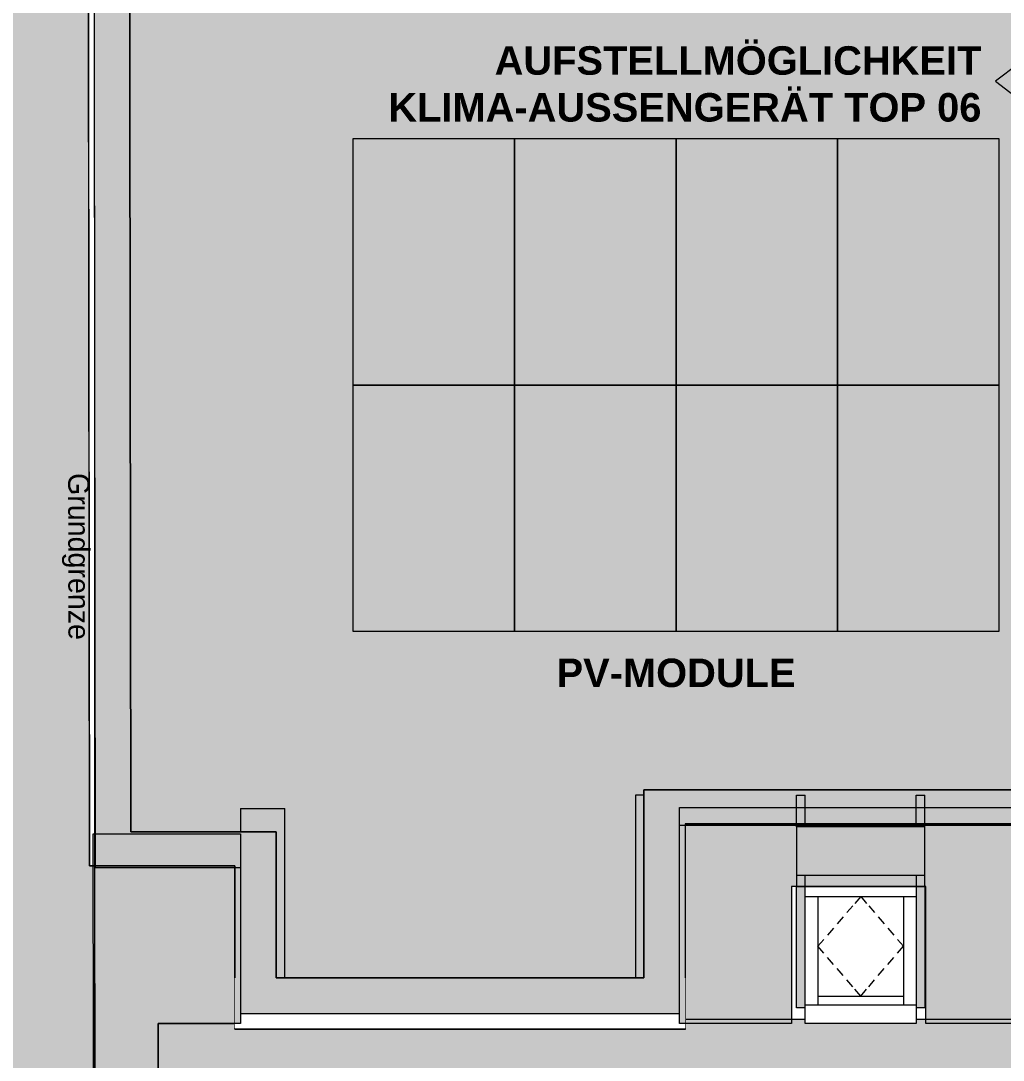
# Model space of a CAD drawing. Header units: metres. Extents: x -4 to 206, y -18 to 45.
# Drawn here: x 167.57 to 174.46, y 8.15 to 15.44 of the extents above; entities that cross this region are included whole.
import ezdxf

# ---------------------------------------------------------------- set-up
doc = ezdxf.new("R2010")
doc.units = ezdxf.units.M
doc.header["$MEASUREMENT"] = 0
doc.set_wipeout_variables(frame=1)
doc.linetypes.add('Wipeout_Contour', pattern=[1, 0, -1])
for name, color, linetype in [('110 Wand Aussen', 7, 'Continuous'), ('140 Brüstung', 7, 'Continuous'), ('325 Dachfenster', 7, 'Continuous'), ('330 Dachaufbau', 7, 'Continuous'), ('725 Nachbarbebauung', 7, 'Continuous'), ('905 VP Beschriftung Übersicht.Übersicht', 7, 'Continuous'), ('Neubau_840 Baulinien', 7, 'Continuous'), ('Neubau_844 Umriss 2D', 7, 'Continuous')]:
    doc.layers.add(name, color=color, linetype=linetype)
doc.styles.add('ERSTELLTER_STIL_2', font='')
doc.styles.add('ERSTELLTER_STIL_8', font='arial.ttf')
doc.styles.get('ERSTELLTER_STIL_2').set_extended_font_data('Eurostile')
doc.linetypes.add('Grenze Grundstück', pattern='A,0,[1,415_260415_PP_VA_1_6 3 St1.Shx,S=0.00031746,R=0,X=0,Y=0],-0.04,0', length=0.04)

# ---------------------------------------------------------------- blocks, each defined once
blk = doc.blocks.new('Wand_6_3', base_point=(169.1142, 9.9111))
at = {"layer": '110 Wand Aussen', "color": 7, "linetype": 'Continuous', "lineweight": 13, "flags": 128}
for points in [[(169.1142, 9.9111), (169.1142, 8.4733)], [(169.1142, 9.9111), (169.1192, 9.9111)], [(169.1192, 9.9111), (169.2392, 9.9111)], [(169.2392, 9.9111), (169.2442, 9.9111)], [(169.2442, 9.9111), (169.4242, 9.9111)], [(169.4242, 8.4733), (169.4242, 9.9111)], [(169.1142, 8.4733), (169.1192, 8.4733)], [(169.1192, 8.4733), (169.2392, 8.4733)], [(169.2392, 8.4733), (169.2442, 8.4733)], [(169.2442, 8.4733), (169.4242, 8.4733)]]:
    blk.add_lwpolyline(points, dxfattribs=at)
blk = doc.blocks.new('Wand_8_3', base_point=(172.1942, 10.0061))
at = {"layer": '110 Wand Aussen', "color": 7, "linetype": 'Continuous', "lineweight": 13, "flags": 128}
for points in [[(171.8842, 10.0061), (171.8842, 8.4733)], [(172.0642, 10.0061), (171.8842, 10.0061)], [(172.0692, 10.0061), (172.0642, 10.0061)], [(172.1892, 10.0061), (172.0692, 10.0061)], [(172.1942, 10.0061), (172.1892, 10.0061)], [(172.1942, 8.4733), (172.1942, 10.0061)], [(172.0642, 8.4733), (171.8842, 8.4733)], [(172.0692, 8.4733), (172.0642, 8.4733)], [(172.1892, 8.4733), (172.0692, 8.4733)], [(172.1942, 8.4733), (172.1892, 8.4733)]]:
    blk.add_lwpolyline(points, dxfattribs=at)
blk = doc.blocks.new('Decke_5_3', base_point=(160.574, 16.9332))
at = {"layer": '725 Nachbarbebauung', "linetype": 'Continuous', "lineweight": 0, "true_color": 0x1f1f1f}
blk.add_hatch(color=250, dxfattribs=at).paths.add_polyline_path([(160.574, 16.9332), (160.5729, 14.8069), (168.0888, 15.9253), (168.0882, 16.761)])
at = {"layer": '725 Nachbarbebauung', "color": 8, "linetype": 'Continuous', "lineweight": 13, "flags": 128}
blk.add_lwpolyline([(160.574, 16.9332), (160.5729, 14.8069), (168.0888, 15.9253), (168.0882, 16.761)], close=True, dxfattribs=at)
blk = doc.blocks.new('Decke_18_3', base_point=(158.0668, 4.4549))
at = {"layer": '725 Nachbarbebauung', "linetype": 'Continuous', "lineweight": 0, "true_color": 0x1f1f1f}
blk.add_hatch(color=250, dxfattribs=at).paths.add_polyline_path([(158.0668, 4.4549), (166.7969, 5.7622), (164.948, 5.4851), (168.0957, 5.9564), (168.0888, 15.9253), (161.4901, 14.9434), (156.6364, 14.2202), (156.9037, 12.3952)])
at = {"layer": '725 Nachbarbebauung', "color": 8, "linetype": 'Continuous', "lineweight": 13, "flags": 128}
blk.add_lwpolyline([(158.0668, 4.4549), (166.7969, 5.7622), (164.948, 5.4851), (168.0957, 5.9564), (168.0888, 15.9253), (161.4901, 14.9434), (156.6364, 14.2202), (156.9037, 12.3952)], close=True, dxfattribs=at)
blk = doc.blocks.new('Wand_140_3', base_point=(168.2246, 9.6283))
at = {"color": 254, "linetype": 'Wipeout_Contour', "lineweight": 0, "ltscale": 505.038609}
blk.add_wipeout([(168.3445, 9.7484), (168.055, 9.5084), (168.3448, 9.5084)], dxfattribs=at).dxf.layer = '140 Brüstung'
at = {"color": 254, "linetype": 'Wipeout_Contour', "lineweight": 0, "ltscale": 675.340104}
blk.add_wipeout([(168.3445, 9.7484), (168.3338, 18.3683), (168.0438, 18.3683), (168.0546, 9.7484)], dxfattribs=at).dxf.layer = '140 Brüstung'
at = {"color": 254, "linetype": 'Wipeout_Contour', "lineweight": 0, "ltscale": 674.610116}
blk.add_wipeout([(168.3445, 9.7484), (168.0546, 9.7484), (168.0549, 9.5084), (168.055, 9.5084)], dxfattribs=at).dxf.layer = '140 Brüstung'
at = {"layer": '140 Brüstung', "color": 7, "linetype": 'Continuous', "lineweight": 18, "flags": 128}
blk.add_lwpolyline([(168.3445, 9.7484), (168.3338, 18.3683)], dxfattribs=at)
at = {"color": 254, "linetype": 'Wipeout_Contour', "lineweight": 0, "ltscale": 844.437833}
blk.add_wipeout([(168.0549, 9.5084), (168.0434, 18.7282), (168.0434, 18.7282), (168.0432, 18.7282), (168.0547, 9.5084)], dxfattribs=at).dxf.layer = '140 Brüstung'
at = {"layer": '140 Brüstung', "color": 7, "linetype": 'Continuous', "lineweight": 18}
for q in [(168.0434, 18.7282), (168.055, 9.5084)]:
    blk.add_line((168.0549, 9.5084), q, dxfattribs=at)
at = {"layer": '140 Brüstung', "color": 7, "linetype": 'Continuous', "lineweight": 18, "flags": 128}
blk.add_lwpolyline([(168.0432, 18.7282), (168.0547, 9.5084)], dxfattribs=at)
blk = doc.blocks.new('Wand_141_3', base_point=(169.2442, 9.6283))
at = {"color": 254, "linetype": 'Wipeout_Contour', "lineweight": 0, "ltscale": 678.683954}
blk.add_wipeout([(169.0743, 9.7484), (169.0743, 9.5084), (169.0744, 9.5084), (169.3643, 9.7484)], dxfattribs=at).dxf.layer = '140 Brüstung'
at = {"color": 254, "linetype": 'Wipeout_Contour', "lineweight": 0, "ltscale": 508.554161}
blk.add_wipeout([(169.0743, 9.5083), (169.0744, 9.5084), (169.0743, 9.5084)], dxfattribs=at).dxf.layer = '140 Brüstung'
at = {"color": 254, "linetype": 'Wipeout_Contour', "lineweight": 0, "ltscale": 508.091462}
blk.add_wipeout([(169.0744, 9.5084), (169.3643, 9.5084), (169.3643, 9.7484)], dxfattribs=at).dxf.layer = '140 Brüstung'
at = {"layer": '140 Brüstung', "color": 7, "linetype": 'Continuous', "lineweight": 18, "flags": 128}
blk.add_lwpolyline([(169.3643, 9.7484), (169.0743, 9.7484)], dxfattribs=at)
at = {"color": 254, "linetype": 'Wipeout_Contour', "lineweight": 0, "ltscale": 847.732363}
blk.add_wipeout([(169.3643, 8.7234), (169.3643, 9.5084), (169.0744, 9.5084), (169.0743, 9.5083), (169.0743, 8.7234)], dxfattribs=at).dxf.layer = '140 Brüstung'
at = {"layer": '140 Brüstung', "color": 7, "linetype": 'Continuous', "lineweight": 18, "flags": 128}
blk.add_lwpolyline([(169.3643, 8.7234), (169.3643, 9.7484)], dxfattribs=at)
at = {"color": 254, "linetype": 'Wipeout_Contour', "lineweight": 0, "ltscale": 846.140682}
blk.add_wipeout([(169.0743, 8.3635), (169.0743, 8.3635), (169.0743, 9.5082), (169.0741, 9.5082), (169.0741, 8.3635)], dxfattribs=at).dxf.layer = '140 Brüstung'
at = {"layer": '140 Brüstung', "color": 7, "linetype": 'Continuous', "lineweight": 18}
for p, q in [((169.0743, 9.5083), (169.0743, 9.5084)), ((169.0743, 9.5082), (169.0743, 9.5083)), ((169.0743, 8.3635), (169.0743, 9.5082)), ((169.0743, 8.3635), (169.0743, 8.3635))]:
    blk.add_line(p, q, dxfattribs=at)
at = {"layer": '140 Brüstung', "color": 7, "linetype": 'Continuous', "lineweight": 18, "flags": 128}
blk.add_lwpolyline([(169.0741, 9.5082), (169.0741, 8.3635)], dxfattribs=at)
blk = doc.blocks.new('Wand_142_3', base_point=(172.0642, 9.9233))
at = {"color": 254, "linetype": 'Wipeout_Contour', "lineweight": 0, "ltscale": 688.7942}
blk.add_wipeout([(171.9442, 10.0434), (172.234, 9.8034), (172.2341, 9.8034), (172.2341, 10.0434)], dxfattribs=at).dxf.layer = '140 Brüstung'
at = {"color": 254, "linetype": 'Wipeout_Contour', "lineweight": 0, "ltscale": 517.06988}
blk.add_wipeout([(172.2341, 9.8034), (172.234, 9.8034), (172.2341, 9.8033)], dxfattribs=at).dxf.layer = '140 Brüstung'
at = {"color": 254, "linetype": 'Wipeout_Contour', "lineweight": 0, "ltscale": 861.402063}
blk.add_wipeout([(171.9442, 9.8034), (171.9442, 8.7234), (172.2341, 8.7234), (172.2341, 9.8033), (172.234, 9.8034)], dxfattribs=at).dxf.layer = '140 Brüstung'
at = {"color": 254, "linetype": 'Wipeout_Contour', "lineweight": 0, "ltscale": 517.445472}
blk.add_wipeout([(171.9442, 9.8034), (172.234, 9.8034), (171.9442, 10.0434)], dxfattribs=at).dxf.layer = '140 Brüstung'
at = {"layer": '140 Brüstung', "color": 7, "linetype": 'Continuous', "lineweight": 18, "flags": 128}
for points in [[(171.9442, 10.0434), (172.2341, 10.0434)], [(171.9442, 10.0434), (171.9442, 8.7234)]]:
    blk.add_lwpolyline(points, dxfattribs=at)
at = {"color": 254, "linetype": 'Wipeout_Contour', "lineweight": 0, "ltscale": 862.679978}
blk.add_wipeout([(172.2341, 9.8032), (172.2341, 8.3635), (172.2341, 8.3635), (172.2343, 8.3635), (172.2343, 9.8032)], dxfattribs=at).dxf.layer = '140 Brüstung'
at = {"layer": '140 Brüstung', "color": 7, "linetype": 'Continuous', "lineweight": 18}
for p, q in [((172.2341, 9.8033), (172.2341, 9.8034)), ((172.2341, 9.8033), (172.2341, 9.8032)), ((172.2341, 9.8032), (172.2341, 8.3635)), ((172.2341, 8.3635), (172.2341, 8.3635))]:
    blk.add_line(p, q, dxfattribs=at)
at = {"layer": '140 Brüstung', "color": 7, "linetype": 'Continuous', "lineweight": 18, "flags": 128}
blk.add_lwpolyline([(172.2343, 8.3635), (172.2343, 9.8032)], dxfattribs=at)
blk = doc.blocks.new('Wand_143_3', base_point=(169.2442, 8.6033))
at = {"color": 254, "linetype": 'Wipeout_Contour', "lineweight": 0, "ltscale": 508.69534}
blk.add_wipeout([(169.0743, 8.3635), (169.3643, 8.7234), (169.0743, 8.7234)], dxfattribs=at).dxf.layer = '140 Brüstung'
at = {"color": 254, "linetype": 'Wipeout_Contour', "lineweight": 0, "ltscale": 516.584135}
blk.add_wipeout([(171.9442, 8.7234), (172.2341, 8.3635), (172.2341, 8.7234)], dxfattribs=at).dxf.layer = '140 Brüstung'
at = {"color": 254, "linetype": 'Wipeout_Contour', "lineweight": 0, "ltscale": 508.369123}
blk.add_wipeout([(169.0743, 8.3635), (169.0741, 8.3635), (169.0741, 8.3632)], dxfattribs=at).dxf.layer = '140 Brüstung'
at = {"color": 254, "linetype": 'Wipeout_Contour', "lineweight": 0, "ltscale": 516.838538}
blk.add_wipeout([(172.2343, 8.3635), (172.2341, 8.3635), (172.2343, 8.3632)], dxfattribs=at).dxf.layer = '140 Brüstung'
at = {"color": 254, "linetype": 'Wipeout_Contour', "lineweight": 0, "ltscale": 677.674203}
blk.add_wipeout([(169.3643, 8.7234), (169.0743, 8.3635), (169.0743, 8.3635), (169.3643, 8.3635)], dxfattribs=at).dxf.layer = '140 Brüstung'
at = {"color": 254, "linetype": 'Wipeout_Contour', "lineweight": 0, "ltscale": 683.474281}
blk.add_wipeout([(171.9442, 8.7234), (169.3643, 8.7234), (169.3643, 8.3635), (171.9442, 8.3635)], dxfattribs=at).dxf.layer = '140 Brüstung'
at = {"color": 254, "linetype": 'Wipeout_Contour', "lineweight": 0, "ltscale": 689.139933}
blk.add_wipeout([(171.9442, 8.3635), (172.2341, 8.3635), (172.2341, 8.3635), (171.9442, 8.7234)], dxfattribs=at).dxf.layer = '140 Brüstung'
at = {"layer": '140 Brüstung', "color": 7, "linetype": 'Continuous', "lineweight": 18, "flags": 128}
blk.add_lwpolyline([(171.9442, 8.7234), (169.3643, 8.7234)], dxfattribs=at)
at = {"color": 254, "linetype": 'Wipeout_Contour', "lineweight": 0, "ltscale": 683.438241}
blk.add_wipeout([(172.2341, 8.3635), (169.0743, 8.3635), (169.0743, 8.3632), (172.2341, 8.3632)], dxfattribs=at).dxf.layer = '140 Brüstung'
at = {"layer": '140 Brüstung', "color": 7, "linetype": 'Continuous', "lineweight": 18}
blk.add_line((169.0743, 8.3635), (169.0743, 8.3635), dxfattribs=at)
at = {"layer": '140 Brüstung', "color": 7, "linetype": 'Continuous', "lineweight": 18, "flags": 128}
blk.add_lwpolyline([(169.0741, 8.3632), (169.0741, 8.3635)], dxfattribs=at)
at = {"color": 254, "linetype": 'Wipeout_Contour', "lineweight": 0, "ltscale": 690.614249}
blk.add_wipeout([(172.2341, 8.3635), (172.2341, 8.3635), (172.2341, 8.3632), (172.2343, 8.3632)], dxfattribs=at).dxf.layer = '140 Brüstung'
at = {"layer": '140 Brüstung', "color": 7, "linetype": 'Continuous', "lineweight": 18}
for q in [(169.0743, 8.3635), (172.2341, 8.3635)]:
    blk.add_line((172.2341, 8.3635), q, dxfattribs=at)
at = {"layer": '140 Brüstung', "color": 7, "linetype": 'Continuous', "lineweight": 18, "flags": 128}
for points in [[(169.0741, 8.3632), (172.2343, 8.3632)], [(172.2343, 8.3632), (172.2343, 8.3635)]]:
    blk.add_lwpolyline(points, dxfattribs=at)
blk = doc.blocks.new('Wand_172_3', base_point=(172.0642, 9.9233))
at = {"color": 254, "linetype": 'Wipeout_Contour', "lineweight": 0, "ltscale": 518.011704}
blk.add_wipeout([(172.2343, 9.8032), (172.2341, 9.8033), (172.2341, 9.8032)], dxfattribs=at).dxf.layer = '140 Brüstung'
at = {"color": 254, "linetype": 'Wipeout_Contour', "lineweight": 0, "ltscale": 533.543053}
blk.add_wipeout([(177.734, 9.8034), (177.7341, 9.8033), (177.7341, 9.8034)], dxfattribs=at).dxf.layer = '140 Brüstung'
at = {"color": 254, "linetype": 'Wipeout_Contour', "lineweight": 0, "ltscale": 700.483587}
blk.add_wipeout([(177.4442, 10.0434), (172.2341, 10.0434), (172.2341, 9.8034), (177.4442, 9.8034)], dxfattribs=at).dxf.layer = '140 Brüstung'
at = {"color": 254, "linetype": 'Wipeout_Contour', "lineweight": 0, "ltscale": 712.058917}
blk.add_wipeout([(177.7341, 9.8033), (177.7343, 9.8032), (177.7343, 9.8034), (177.7341, 9.8034)], dxfattribs=at).dxf.layer = '140 Brüstung'
at = {"layer": '140 Brüstung', "color": 7, "linetype": 'Continuous', "lineweight": 18, "flags": 128}
blk.add_lwpolyline([(177.4442, 10.0434), (172.2341, 10.0434)], dxfattribs=at)
at = {"color": 254, "linetype": 'Wipeout_Contour', "lineweight": 0, "ltscale": 690.094685}
blk.add_wipeout([(172.2341, 9.8034), (172.2341, 9.8033), (172.2343, 9.8032), (172.2343, 9.8034)], dxfattribs=at).dxf.layer = '140 Brüstung'
at = {"color": 254, "linetype": 'Wipeout_Contour', "lineweight": 0, "ltscale": 878.552689}
blk.add_wipeout([(177.7341, 9.8033), (177.734, 9.8034), (172.2343, 9.8034), (172.2343, 9.8032), (177.7341, 9.8032)], dxfattribs=at).dxf.layer = '140 Brüstung'
at = {"layer": '140 Brüstung', "color": 7, "linetype": 'Continuous', "lineweight": 18}
for p in [(172.2341, 9.8033), (172.2343, 9.8034)]:
    blk.add_line(p, (172.2341, 9.8034), dxfattribs=at)
at = {"color": 254, "linetype": 'Wipeout_Contour', "lineweight": 0, "ltscale": 534.486729}
blk.add_wipeout([(177.7341, 9.8033), (177.7341, 9.8032), (177.7343, 9.8032)], dxfattribs=at).dxf.layer = '140 Brüstung'
at = {"layer": '140 Brüstung', "color": 7, "linetype": 'Continuous', "lineweight": 18}
for p, q in [((177.734, 9.8034), (172.2343, 9.8034)), ((177.7341, 9.8034), (177.734, 9.8034))]:
    blk.add_line(p, q, dxfattribs=at)
at = {"layer": '140 Brüstung', "color": 7, "linetype": 'Continuous', "lineweight": 18, "flags": 128}
for points in [[(172.2343, 9.8032), (177.7343, 9.8032)], [(177.7343, 9.8032), (177.7343, 9.8034)]]:
    blk.add_lwpolyline(points, dxfattribs=at)
blk = doc.blocks.new('Wand_173_3', base_point=(168.2246, 9.6283))
at = {"color": 254, "linetype": 'Wipeout_Contour', "lineweight": 0, "ltscale": 505.499801}
blk.add_wipeout([(168.0549, 9.5084), (168.0549, 9.5083), (168.055, 9.5084)], dxfattribs=at).dxf.layer = '140 Brüstung'
at = {"color": 254, "linetype": 'Wipeout_Contour', "lineweight": 0, "ltscale": 507.499267}
blk.add_wipeout([(169.0743, 9.5083), (169.0741, 9.5082), (169.0743, 9.5082)], dxfattribs=at).dxf.layer = '140 Brüstung'
at = {"color": 254, "linetype": 'Wipeout_Contour', "lineweight": 0, "ltscale": 675.938577}
blk.add_wipeout([(169.0743, 9.7484), (168.3445, 9.7484), (168.3448, 9.5084), (169.0743, 9.5084)], dxfattribs=at).dxf.layer = '140 Brüstung'
at = {"color": 254, "linetype": 'Wipeout_Contour', "lineweight": 0, "ltscale": 673.335969}
blk.add_wipeout([(168.0547, 9.5084), (168.0547, 9.5082), (168.0549, 9.5083), (168.0549, 9.5084)], dxfattribs=at).dxf.layer = '140 Brüstung'
at = {"layer": '140 Brüstung', "color": 7, "linetype": 'Continuous', "lineweight": 18, "flags": 128}
blk.add_lwpolyline([(169.0743, 9.7484), (168.3445, 9.7484)], dxfattribs=at)
at = {"color": 254, "linetype": 'Wipeout_Contour', "lineweight": 0, "ltscale": 504.446647}
blk.add_wipeout([(168.0547, 9.5082), (168.0549, 9.5082), (168.0549, 9.5083)], dxfattribs=at).dxf.layer = '140 Brüstung'
at = {"color": 254, "linetype": 'Wipeout_Contour', "lineweight": 0, "ltscale": 844.167519}
blk.add_wipeout([(169.0741, 9.5084), (168.055, 9.5084), (168.0549, 9.5083), (168.0549, 9.5082), (169.0741, 9.5082)], dxfattribs=at).dxf.layer = '140 Brüstung'
at = {"layer": '140 Brüstung', "color": 7, "linetype": 'Continuous', "lineweight": 18}
blk.add_line((168.0549, 9.5084), (168.055, 9.5084), dxfattribs=at)
at = {"layer": '140 Brüstung', "color": 7, "linetype": 'Continuous', "lineweight": 18, "flags": 128}
blk.add_lwpolyline([(168.0547, 9.5082), (168.0547, 9.5084)], dxfattribs=at)
at = {"color": 254, "linetype": 'Wipeout_Contour', "lineweight": 0, "ltscale": 677.408081}
blk.add_wipeout([(169.0741, 9.5084), (169.0741, 9.5082), (169.0743, 9.5083), (169.0743, 9.5084)], dxfattribs=at).dxf.layer = '140 Brüstung'
at = {"layer": '140 Brüstung', "color": 7, "linetype": 'Continuous', "lineweight": 18}
for p, q in [((169.0741, 9.5084), (168.055, 9.5084)), ((169.0743, 9.5084), (169.0741, 9.5084)), ((169.0743, 9.5083), (169.0743, 9.5084))]:
    blk.add_line(p, q, dxfattribs=at)
at = {"layer": '140 Brüstung', "color": 7, "linetype": 'Continuous', "lineweight": 18, "flags": 128}
blk.add_lwpolyline([(168.0547, 9.5082), (169.0741, 9.5082)], dxfattribs=at)
blk = doc.blocks.new('Dachfläche_11_3', base_point=(168.0807, 9.7333))
at = {"layer": '330 Dachaufbau', "linetype": 'Continuous', "lineweight": 0, "true_color": 0x000000}
blk.add_hatch(color=18, dxfattribs=at).paths.add_polyline_path([(169.1142, 8.4032), (169.1142, 9.7333), (168.0807, 9.7333), (168.0846, 6.6533), (168.5383, 6.6533), (168.5362, 8.4033)])
at = {"layer": '330 Dachaufbau', "color": 7, "linetype": 'Continuous', "lineweight": 18, "flags": 128}
for points in [[(168.0807, 9.7333), (169.1142, 9.7333)], [(168.0846, 6.6533), (168.0807, 9.7333)], [(169.1142, 9.7333), (169.1142, 8.4032)], [(168.5362, 8.4033), (168.5383, 6.6533)], [(169.1142, 8.4032), (168.5362, 8.4033)], [(168.5384, 6.6533), (168.5362, 8.4033)], [(168.5383, 6.6533), (168.0846, 6.6533)], [(168.5384, 6.6533), (168.5384, 6.6533)]]:
    blk.add_lwpolyline(points, dxfattribs=at)
blk = doc.blocks.new('VELUX SlopeRoofBundle[9]_3', base_point=(168.0292, 39.9833))
at = {"color": 254, "linetype": 'Wipeout_Contour', "lineweight": 0, "ltscale": 694.685796}
blk.add_wipeout([(173.0742, 8.4033), (173.8542, 8.4033), (173.8542, 8.5321), (173.0742, 8.5321)], dxfattribs=at).dxf.layer = '325 Dachfenster'
at = {"layer": '325 Dachfenster', "linetype": 'Continuous', "lineweight": 0, "flags": 128}
blk.add_lwpolyline([(173.8542, 8.4033), (173.0742, 8.4033)], dxfattribs=at)
at = {"color": 254, "linetype": 'Wipeout_Contour', "lineweight": 0, "ltscale": 694.783955}
blk.add_wipeout([(173.0742, 8.5321), (173.8542, 8.5321), (173.8542, 9.365), (173.0742, 9.365)], dxfattribs=at).dxf.layer = '325 Dachfenster'
at = {"layer": '325 Dachfenster', "linetype": 'Continuous', "lineweight": 0, "flags": 128}
for points in [[(173.0742, 8.4033), (173.0742, 8.5133), (173.0742, 8.5321), (173.0742, 9.365)], [(173.0742, 9.365), (173.8542, 9.365)], [(173.8542, 9.365), (173.8542, 8.5321), (173.8542, 8.5133), (173.8542, 8.4033)], [(173.0742, 9.2943), (173.8542, 9.2943)], [(173.1642, 9.2943), (173.1642, 8.5321)], [(173.4642, 9.2943), (173.4227, 9.246)], [(173.4642, 9.2943), (173.5058, 9.246)], [(173.7642, 9.2943), (173.7642, 8.5321)], [(173.4082, 9.2291), (173.3667, 9.1807)], [(173.5203, 9.2291), (173.5618, 9.1807)], [(173.3407, 9.1505), (173.2992, 9.1022)], [(173.5877, 9.1505), (173.6293, 9.1022)], [(173.2732, 9.0719), (173.2317, 9.0236)], [(173.6552, 9.0719), (173.6967, 9.0236)], [(173.2058, 8.9934), (173.1642, 8.945)], [(173.7227, 8.9934), (173.7642, 8.945)], [(173.2058, 8.8967), (173.1642, 8.945)], [(173.7227, 8.8967), (173.7642, 8.945)], [(173.2732, 8.8181), (173.2317, 8.8665)], [(173.6552, 8.8181), (173.6967, 8.8665)], [(173.3407, 8.7395), (173.2992, 8.7879)], [(173.5877, 8.7395), (173.6293, 8.7879)], [(173.4082, 8.661), (173.3667, 8.7093)], [(173.5203, 8.661), (173.5618, 8.7093)], [(173.4642, 8.5957), (173.4227, 8.6441)], [(173.4642, 8.5957), (173.5058, 8.6441)], [(173.1642, 8.5957), (173.7642, 8.5957)], [(173.8542, 8.5321), (173.0742, 8.5321)]]:
    blk.add_lwpolyline(points, dxfattribs=at)
blk = doc.blocks.new('Dachfläche_13_3', base_point=(173.9142, 8.5133))
at = {"layer": '325 Dachfenster', "linetype": 'Continuous', "lineweight": 0, "true_color": 0x000000}
for points in [[(173.0742, 8.5321), (173.0742, 9.365), (173.0142, 9.365), (173.0142, 8.5133), (173.0742, 8.5133)], [(173.9142, 8.5133), (173.9142, 9.365), (173.8542, 9.365), (173.8542, 8.5321), (173.8542, 8.5133)]]:
    blk.add_hatch(color=18, dxfattribs=at).paths.add_polyline_path(points)
at = {"layer": '325 Dachfenster', "color": 7, "linetype": 'Continuous', "lineweight": 13, "true_color": 0xf4f4f4, "flags": 128}
for points in [[(173.0142, 10.0061), (173.0742, 10.0061)], [(173.0142, 9.7822), (173.0142, 10.0061)], [(173.0742, 9.7822), (173.0742, 10.0061)], [(173.8542, 10.0061), (173.9142, 10.0061)], [(173.8542, 9.7822), (173.8542, 10.0061)], [(173.9142, 9.7822), (173.9142, 10.0061)], [(173.9142, 9.7822), (173.0142, 9.7822)], [(173.0142, 9.7822), (173.0142, 9.4428)], [(173.9142, 9.4428), (173.9142, 9.7822)], [(173.0142, 9.4428), (173.0742, 9.4428), (173.8542, 9.4428), (173.9142, 9.4428)], [(173.0142, 9.4428), (173.0142, 9.365)], [(173.0742, 9.365), (173.0742, 9.4428)], [(173.8542, 9.4428), (173.8542, 9.365)], [(173.9142, 9.365), (173.9142, 9.4428)], [(173.0142, 8.5133), (173.0142, 9.365)], [(173.0142, 9.365), (173.0742, 9.365)], [(173.8542, 9.365), (173.9142, 9.365)], [(173.9142, 9.365), (173.9142, 8.5133)], [(173.0742, 8.5133), (173.0142, 8.5133)], [(173.9142, 8.5133), (173.8542, 8.5133)]]:
    blk.add_lwpolyline(points, dxfattribs=at)
at = {"layer": '325 Dachfenster', "linetype": 'Continuous', "lineweight": 0}
blk.add_blockref('VELUX SlopeRoofBundle[9]_3', (168.0292, 39.9833), dxfattribs=at)
blk = doc.blocks.new('Dachfläche_21_3', base_point=(172.1942, 9.9183))
at = {"layer": '330 Dachaufbau', "linetype": 'Continuous', "lineweight": 0, "true_color": 0x000000}
blk.add_hatch(color=18, dxfattribs=at).paths.add_polyline_path([(177.6942, 9.9183), (172.1942, 9.9183), (172.1942, 8.4033), (172.9791, 8.4033), (172.9791, 9.365), (173.9211, 9.365), (173.9211, 8.4033), (175.2791, 8.4033), (175.2791, 9.365), (176.2211, 9.365), (176.2211, 8.4033), (177.6942, 8.4033)])
at = {"layer": '330 Dachaufbau', "color": 7, "linetype": 'Continuous', "lineweight": 18, "flags": 128}
for points in [[(172.1942, 8.4033), (172.1942, 9.9183)], [(172.1942, 9.9183), (177.6942, 9.9183)], [(177.6942, 9.9183), (177.6942, 8.4033)], [(172.9791, 9.365), (172.9791, 8.4033)], [(173.9211, 9.365), (172.9791, 9.365)], [(173.9211, 8.4033), (173.9211, 9.365)], [(175.2791, 9.365), (175.2791, 8.4033)], [(176.2211, 9.365), (175.2791, 9.365)], [(176.2211, 8.4033), (176.2211, 9.365)], [(172.9791, 8.4033), (172.1942, 8.4033)], [(175.2791, 8.4033), (173.9211, 8.4033)], [(177.6942, 8.4033), (176.2211, 8.4033)]]:
    blk.add_lwpolyline(points, dxfattribs=at)

msp = doc.modelspace()

# ---------------------------------------------------------------- hatches: boundary and pattern name
at = {"layer": '905 VP Beschriftung Übersicht.Übersicht', "linetype": 'Continuous', "lineweight": 0}
h = msp.add_hatch(color=255, dxfattribs=at)
h.paths.add_polyline_path([(168.3445, 9.7484), (168.3338, 18.3683), (170.5242, 18.3683), (170.5242, 17.4083), (170.9742, 17.4083), (170.9742, 15.5233), (173.4543, 15.5233), (173.4543, 15.5383), (173.4801, 15.5383), (173.4801, 15.9433), (175.2342, 15.9433), (175.2342, 15.5933), (175.5942, 15.5933), (175.5942, 13.8033), (178.2142, 13.8033), (178.2142, 15.5933), (179.1742, 15.5933), (179.1742, 15.9433), (180.6143, 15.9433), (180.6143, 17.9183), (181.3642, 17.9183), (181.3642, 18.3683), (183.2542, 18.3683), (183.2542, 15.5232), (186.6586, 15.5232), (186.6429, 11.8684), (185.7142, 11.8684), (185.7142, 10.1234), (183.0343, 10.1234), (183.0343, 11.2434), (180.2942, 11.2434), (180.2942, 10.5434), (177.4442, 10.5434), (177.4442, 10.0434), (171.9442, 10.0434), (171.9442, 8.7234), (169.3643, 8.7234), (169.3643, 9.7484)])
h.paths.add_polyline_path([(182.8042, 14.5233), (183.1342, 14.5233), (183.1342, 14.1933), (182.8042, 14.1933)], flags=0)
for points in [[(174.5714, 15.0639), (174.5714, 15.1361), (174.4109, 15.0137), (174.5714, 14.8912), (174.5714, 14.9635), (174.7909, 14.9635), (174.7909, 15.0639)], [(169.9041, 14.6122), (171.0366, 14.6122), (171.0366, 12.8822), (169.9041, 12.8822)], [(171.0366, 14.6122), (172.1692, 14.6122), (172.1692, 12.8822), (171.0366, 12.8822)], [(172.1692, 14.6122), (173.3017, 14.6122), (173.3017, 12.8822), (172.1692, 12.8822)], [(173.3017, 14.6122), (174.4342, 14.6122), (174.4342, 12.8822), (173.3017, 12.8822)], [(169.9041, 12.8822), (171.0366, 12.8822), (171.0366, 11.1522), (169.9041, 11.1522)], [(171.0366, 12.8822), (172.1692, 12.8822), (172.1692, 11.1522), (171.0366, 11.1522)], [(172.1692, 12.8822), (173.3017, 12.8822), (173.3017, 11.1522), (172.1692, 11.1522)], [(173.3017, 12.8822), (174.4342, 12.8822), (174.4342, 11.1522), (173.3017, 11.1522)], [(169.1142, 8.4032), (169.1142, 8.4332), (177.6942, 8.4332), (177.6942, 8.9033), (177.9453, 8.9033), (177.9453, 9.0856), (179.6053, 9.0856), (179.6053, 8.9033), (180.5442, 8.9033), (180.5442, 9.8033), (186.4402, 9.8033), (186.4402, 8.8933), (182.8942, 8.8933), (182.8942, 8.2683), (177.5742, 8.2683), (177.5742, 7.4952), (177.0181, 7.4183), (171.8442, 7.4183), (171.8442, 6.7774), (168.5362, 6.7774), (168.5362, 8.4032)]]:
    msp.add_hatch(color=255, dxfattribs=at).paths.add_polyline_path(points)

# ---------------------------------------------------------------- linework, layer by layer
at = {"layer": '905 VP Beschriftung Übersicht.Übersicht', "color": 7, "linetype": 'Continuous', "lineweight": 13, "flags": 128}
msp.add_lwpolyline([(183.0343, 11.2434), (180.2942, 11.2434), (180.2942, 10.5434), (177.4442, 10.5434), (177.4442, 10.0434), (171.9442, 10.0434), (171.9442, 8.7234), (169.3643, 8.7234), (169.3643, 9.7484), (168.3445, 9.7484), (168.3338, 18.3683)], dxfattribs=at)
at = {"layer": '905 VP Beschriftung Übersicht.Übersicht', "color": 5, "linetype": 'Continuous', "lineweight": 13, "flags": 128}
msp.add_lwpolyline([(174.5714, 15.0639), (174.5714, 15.1361), (174.4109, 15.0137), (174.5714, 14.8912), (174.5714, 14.9635), (174.7909, 14.9635), (174.7909, 15.0639)], close=True, dxfattribs=at)
at = {"layer": '905 VP Beschriftung Übersicht.Übersicht', "color": 7, "linetype": 'Continuous', "lineweight": 13, "flags": 128}
for points in [[(169.9041, 14.6122), (171.0366, 14.6122), (171.0366, 12.8822), (169.9041, 12.8822)], [(171.0366, 14.6122), (172.1692, 14.6122), (172.1692, 12.8822), (171.0366, 12.8822)], [(172.1692, 14.6122), (173.3017, 14.6122), (173.3017, 12.8822), (172.1692, 12.8822)], [(173.3017, 14.6122), (174.4342, 14.6122), (174.4342, 12.8822), (173.3017, 12.8822)], [(169.9041, 12.8822), (171.0366, 12.8822), (171.0366, 11.1522), (169.9041, 11.1522)], [(171.0366, 12.8822), (172.1692, 12.8822), (172.1692, 11.1522), (171.0366, 11.1522)], [(172.1692, 12.8822), (173.3017, 12.8822), (173.3017, 11.1522), (172.1692, 11.1522)], [(173.3017, 12.8822), (174.4342, 12.8822), (174.4342, 11.1522), (173.3017, 11.1522)], [(169.1142, 8.4032), (169.1142, 8.4332), (177.6942, 8.4332), (177.6942, 8.9033), (177.9453, 8.9033), (177.9453, 9.0856), (179.6053, 9.0856), (179.6053, 8.9033), (180.5442, 8.9033), (180.5442, 9.8033), (186.4402, 9.8033), (186.4402, 8.8933), (182.8942, 8.8933), (182.8942, 8.2683), (177.5742, 8.2683), (177.5742, 7.4952), (177.0181, 7.4183), (171.8442, 7.4183), (171.8442, 6.7774), (168.5362, 6.7774), (168.5362, 8.4032)]]:
    msp.add_lwpolyline(points, close=True, dxfattribs=at)

# ---------------------------------------------------------------- block references
at = {"layer": '110 Wand Aussen', "color": 7, "lineweight": 25}
for name, p in [('Wand_8_3', (172.1942, 10.0061)), ('Wand_6_3', (169.1142, 9.9111))]:
    msp.add_blockref(name, p, dxfattribs=at)
at = {"layer": '725 Nachbarbebauung', "color": 8, "linetype": 'Continuous', "lineweight": 13}
for name, p in [('Decke_5_3', (160.574, 16.9332)), ('Decke_18_3', (158.0668, 4.4549))]:
    msp.add_blockref(name, p, dxfattribs=at)

# ---------------------------------------------------------------- texts
at = {"layer": '905 VP Beschriftung Übersicht.Übersicht', "color": 5, "linetype": 'Continuous', "lineweight": 13, "insert": (174.3109, 14.9937), "char_height": 0.2, "attachment_point": 6, "line_spacing_factor": 0.98589, "style": 'ERSTELLTER_STIL_8'}
msp.add_mtext('\\A1;{\\pqr;\\fHelvetica|b1|i0|c0|p0;\\W1.000000;AUFSTELLMÖGLICHKEIT\\P\\pqr;\\fHelvetica|b1|i0|c0|p0;\\W1.000000;KLIMA-AUSSENGERÄT TOP 06}', dxfattribs=at)
at = {"layer": '905 VP Beschriftung Übersicht.Übersicht', "color": 7, "linetype": 'Continuous', "lineweight": 13, "insert": (172.1692, 10.9633), "char_height": 0.2, "attachment_point": 2, "style": 'ERSTELLTER_STIL_8'}
msp.add_mtext('\\A1;{\\pqc;\\fHelvetica|b1|i0|c0|p0;\\W1.000000;PV-MODULE}', dxfattribs=at)

# ---------------------------------------------------------------- next in the draw order: block references
at = {"layer": '140 Brüstung', "color": 7, "lineweight": 25}
for name, p in [('Wand_140_3', (168.2246, 9.6283)), ('Wand_142_3', (172.0642, 9.9233)), ('Wand_141_3', (169.2442, 9.6283))]:
    msp.add_blockref(name, p, dxfattribs=at)

# ---------------------------------------------------------------- next in the draw order: block references
at = {"layer": '140 Brüstung', "color": 7, "lineweight": 18}
for name, p in [('Wand_172_3', (172.0642, 9.9233)), ('Wand_173_3', (168.2246, 9.6283))]:
    msp.add_blockref(name, p, dxfattribs=at)
at = {"layer": '140 Brüstung', "color": 7, "lineweight": 25}
msp.add_blockref('Wand_143_3', (169.2442, 8.6033), dxfattribs=at)

# ---------------------------------------------------------------- next in the draw order: texts
at = {"layer": 'Neubau_844 Umriss 2D', "color": 254, "linetype": 'Continuous', "lineweight": 13, "true_color": 0xe3e3e3, "insert": (167.9587, 11.6795), "char_height": 0.15, "attachment_point": 5, "rotation": 270.11192, "style": 'ERSTELLTER_STIL_2'}
msp.add_mtext('\\A1;{\\pqc;\\fEurostile|b0|i0|c0|p0;\\W1.000000;Grundgrenze}', dxfattribs=at)

# ---------------------------------------------------------------- next in the draw order: linework, layer by layer
at = {"layer": 'Neubau_840 Baulinien', "color": 254, "linetype": 'Grenze Grundstück', "lineweight": 13, "true_color": 0xe3e3e3}
msp.add_lwpolyline([(168.0292, 39.9831), (187.0142, 39.9821), (186.9872, 28.5382), (186.9327, 20.413), (186.8778, 8.6553), (168.0957, 5.9564), (168.0856, 27.7802)], close=True, dxfattribs=at)

# ---------------------------------------------------------------- next in the draw order: block references
at = {"layer": '330 Dachaufbau', "color": 7, "linetype": 'Continuous', "lineweight": 18}
msp.add_blockref('Dachfläche_11_3', (168.0807, 9.7333), dxfattribs=at)

# ---------------------------------------------------------------- next in the draw order: block references
at = {"layer": '325 Dachfenster', "color": 7, "linetype": 'Continuous', "lineweight": 13, "true_color": 0xf4f4f4}
msp.add_blockref('Dachfläche_13_3', (173.9142, 8.5133), dxfattribs=at)

# ---------------------------------------------------------------- next in the draw order: hatches: boundary and pattern name
at = {"layer": '905 VP Beschriftung Übersicht.Übersicht', "linetype": 'Continuous', "lineweight": 13}
h = msp.add_hatch(color=255, dxfattribs=at)
h.paths.add_polyline_path([(171.2242, 15.7733), (171.2242, 18.6183), (168.0835, 18.6183), (168.0949, 9.4984), (169.1143, 9.4984), (169.1143, 8.4734), (172.1942, 8.4734), (172.1942, 9.7934), (177.6942, 9.7934), (177.6942, 10.2934), (180.5442, 10.2934), (180.5442, 10.9934), (182.7843, 10.9934), (182.7843, 9.8734), (185.9642, 9.8734), (185.9642, 11.6184), (186.8918, 11.6184), (186.9096, 15.7732), (183.5042, 15.7732), (183.5042, 18.6183), (180.3643, 18.6183), (180.3643, 16.1933), (178.0046, 16.1933), (178.0046, 14.0129), (175.8038, 14.0129), (175.8038, 16.1933), (173.2043, 16.1933), (173.2043, 15.7733)])
h.paths.add_polyline_path([(180.2942, 11.2434), (183.0343, 11.2434), (183.0343, 10.1234), (185.7142, 10.1234), (185.7142, 11.8684), (186.6429, 11.8684), (186.6586, 15.5232), (183.2542, 15.5232), (183.2542, 18.3683), (180.6143, 18.3683), (180.6143, 15.9433), (178.2546, 15.9433), (178.2546, 13.7629), (175.5538, 13.7629), (175.5538, 15.9433), (173.4543, 15.9433), (173.4543, 15.5233), (170.9742, 15.5233), (170.9742, 18.3683), (168.3338, 18.3683), (168.3445, 9.7484), (169.3643, 9.7484), (169.3643, 8.7234), (171.9442, 8.7234), (171.9442, 10.0434), (177.4442, 10.0434), (177.4442, 10.5434), (180.2942, 10.5434)], flags=0)

# ---------------------------------------------------------------- next in the draw order: linework, layer by layer
at = {"layer": '905 VP Beschriftung Übersicht.Übersicht', "color": 7, "linetype": 'Continuous', "lineweight": 13, "flags": 128}
for points in [[(183.5042, 18.6183), (180.3643, 18.6183), (180.3643, 16.1933), (178.0046, 16.1933), (178.0046, 14.0129), (175.8038, 14.0129), (175.8038, 16.1933), (173.2043, 16.1933), (173.2043, 15.7733), (171.2242, 15.7733), (171.2242, 18.6183), (168.0835, 18.6183), (168.0949, 9.4984), (169.1143, 9.4984), (169.1143, 8.4734), (172.1942, 8.4734), (172.1942, 9.7934), (177.6942, 9.7934), (177.6942, 10.2934), (180.5442, 10.2934), (180.5442, 10.9934), (182.7843, 10.9934)], [(183.2542, 18.3683), (180.6143, 18.3683), (180.6143, 15.9433), (178.2546, 15.9433), (178.2546, 13.7629), (175.5538, 13.7629), (175.5538, 15.9433), (173.4543, 15.9433), (173.4543, 15.5233), (170.9742, 15.5233), (170.9742, 18.3683), (168.3338, 18.3683), (168.3445, 9.7484), (169.3643, 9.7484), (169.3643, 8.7234), (171.9442, 8.7234), (171.9442, 10.0434), (177.4442, 10.0434), (177.4442, 10.5434), (180.2942, 10.5434), (180.2942, 11.2434), (183.0343, 11.2434)]]:
    msp.add_lwpolyline(points, dxfattribs=at)

# ---------------------------------------------------------------- next in the draw order: block references
at = {"layer": '330 Dachaufbau', "color": 7, "linetype": 'Continuous', "lineweight": 18}
msp.add_blockref('Dachfläche_21_3', (172.1942, 9.9183), dxfattribs=at)

doc.saveas('drawing.dxf')
